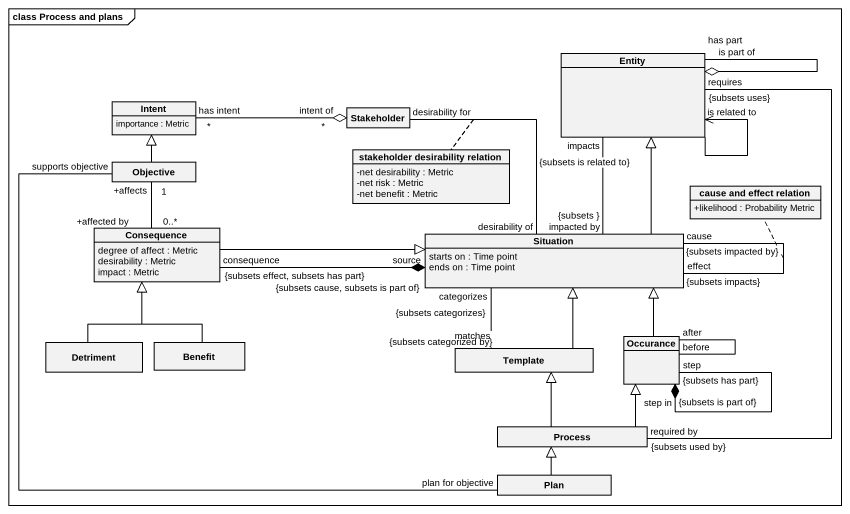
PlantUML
@startuml
mainframe class Process and plans
hide circle
hide empty members
skinparam classAttributeIconSize 0
class "Entity" as Entity_
class Intent {
  importance : Metric
}
class Stakeholder
class Objective
class "stakeholder desirability relation" as stakeholder_desirability {
  -net desirability : Metric
  -net risk : Metric
  -net benefit : Metric
}
class "cause and effect relation" as cause_and_effect_relation {
  +likelihood : Probability Metric
}
class Consequence {
  degree of affect : Metric
  desirability : Metric
  impact : Metric
}
class Situation {
  starts on : Time point
  ends on : Time point
}
class Detriment
class Benefit
class Template
class Occurance
class "Process" as Process_
class Plan
Entity_ "is part of" o-- "has part" Entity_
Entity_ --> "is related to" Entity_
Stakeholder "intent of\n*" o-left- "has intent\n*" Intent
Stakeholder "desirability for" -- "desirability of" Situation
(Stakeholder, Situation) .. stakeholder_desirability
Objective -up-|> Intent
Consequence "+affected by\n0..*" -up- "+affects\n1" Objective
Consequence -right-|> Situation
Situation -up-|> Entity_
Situation "impacted by\n{subsets }" -up- "impacts\n{subsets is related to}" Entity_
Situation "source\n{subsets cause, subsets is part of}" *-left- "consequence\n{subsets effect, subsets has part}" Consequence
Situation "effect\n{subsets impacts}" -- "cause\n{subsets impacted by}" Situation
(Situation, Situation) .. cause_and_effect_relation
Detriment -up-|> Consequence
Benefit -up-|> Consequence
Template -up-|> Situation
Template "matches\n{subsets categorized by}" -up- "categorizes\n{subsets categorizes}" Situation
Occurance -up-|> Situation
Occurance "before" -- "after" Occurance
Occurance "step in\n{subsets is part of}" *-- "step\n{subsets has part}" Occurance
Process_ "required by\n{subsets used by}" -up- "requires\n{subsets uses}" Entity_
Process_ -up-|> Template
Process_ -up-|> Occurance
Plan "plan for objective" -up- "supports objective" Objective
Plan -up-|> Process_
@enduml
